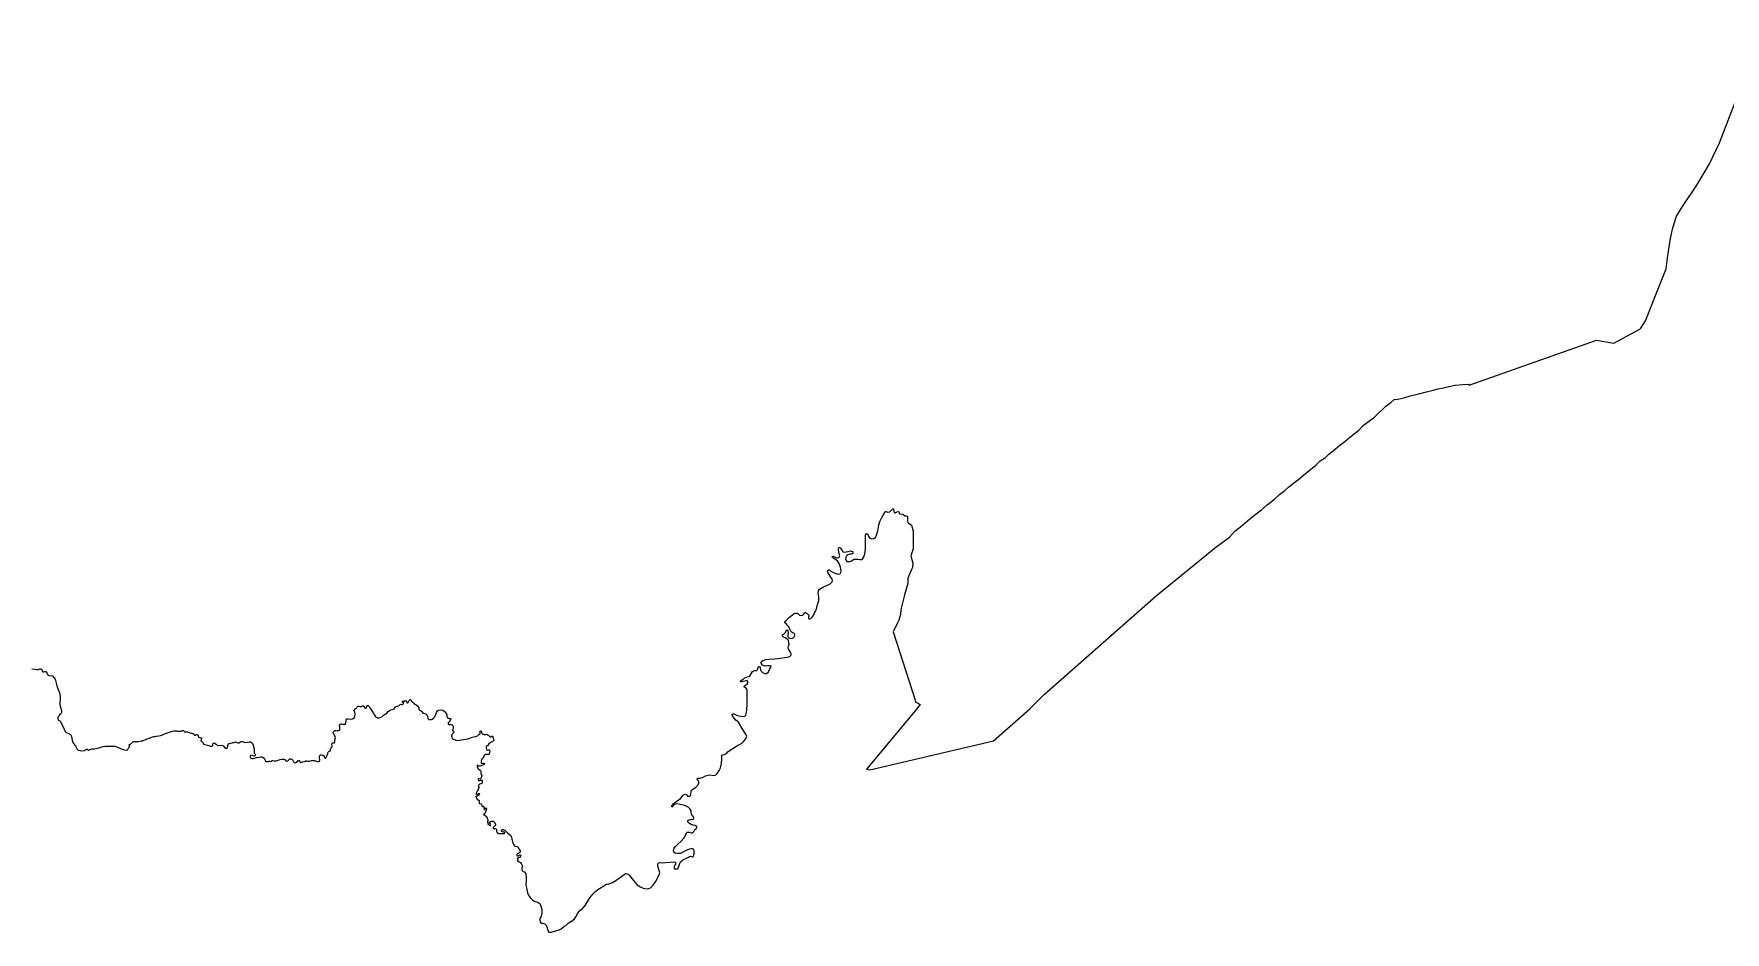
# Model space of a CAD drawing. Extents: x 896 to 2274771, y 652 to 548028.
# Drawn here: x 2216809 to 2236130, y 490457 to 500717 of the extents above; entities that cross this region are included whole.
import ezdxf

# ---------------------------------------------------------------- set-up
doc = ezdxf.new("R2010")
doc.units = 0
doc.header["$MEASUREMENT"] = 0
doc.layers.add('MUNICIPAL', color=14, linetype='CONTINUOUS')

msp = doc.modelspace()

# ---------------------------------------------------------------- linework, layer by layer
at = {"layer": 'MUNICIPAL', "linetype": 'Continuous'}
msp.add_lwpolyline([(2216784.81, 493465.37), (2216825.13, 493462.28), (2216848.79, 493457.44), (2216863.79, 493458.12), (2216878.29, 493463.7), (2216890.84, 493464.67), (2216899.75, 493456.43), (2216902.62, 493441.7), (2216912.88, 493432.36), (2216923.52, 493431.71), (2216934.73, 493435.97), (2216946.14, 493432.87), (2216957.2, 493419.98), (2216962.51, 493404.14), (2216986.36, 493388.96), (2217021.74, 493383.74), (2217053, 493345.36), (2217069.08, 493287.83), (2217079.95, 493247.79), (2217094.02, 493210.08), (2217105.19, 493178.96), (2217110.3, 493141.9), (2217110.04, 493113.06), (2217108.14, 493084.24), (2217106.76, 493052.13), (2217113.06, 493025.4), (2217119.94, 493002.48), (2217124.15, 492985.58), (2217125.06, 492965.96), (2217117.27, 492949.71), (2217101.35, 492937.88), (2217093.6, 492924.34), (2217085.31, 492911.89), (2217085.14, 492893.4), (2217091, 492879.18), (2217101.32, 492874.2), (2217113.75, 492863.2), (2217127.63, 492829.32), (2217142.65, 492801.97), (2217157.14, 492776.8), (2217168.35, 492749.48), (2217180.23, 492737.94), (2217202.52, 492731.2), (2217226.38, 492716.84), (2217240.87, 492692.21), (2217246.49, 492649.69), (2217259.8, 492614.21), (2217286.27, 492586.74), (2217302.55, 492548.08), (2217315.27, 492537.62), (2217338.11, 492530.89), (2217354.98, 492527.19), (2217392.71, 492532.43), (2217401.22, 492539.34), (2217411.71, 492546.25), (2217420.35, 492546.18), (2217428.72, 492537.13), (2217433.91, 492535.1), (2217462.98, 492547.05), (2217477.33, 492551.47), (2217497.78, 492551.28), (2217520.17, 492555.98), (2217539.01, 492559.35), (2217586.65, 492573.03), (2217603, 492577.06), (2217623.95, 492580.6), (2217648.34, 492580.94), (2217681.13, 492581.85), (2217711.75, 492581.62), (2217735.34, 492580.01), (2217750.66, 492579.31), (2217783.53, 492563.86), (2217807.48, 492550.46), (2217830.69, 492542.37), (2217843.77, 492538.07), (2217865.2, 492534.56), (2217878.11, 492538.27), (2217887.11, 492554.45), (2217896.89, 492568.03), (2217900.66, 492585.47), (2217898.35, 492597.54), (2217901.61, 492602.33), (2217912.09, 492604.24), (2217924.69, 492617.8), (2217937.25, 492628.53), (2217951.81, 492635.63), (2217961.47, 492635.14), (2217969.88, 492631.85), (2217981.96, 492632.55), (2217988.84, 492636.91), (2218001.71, 492636.79), (2218019.43, 492638.65), (2218035.16, 492642.92), (2218050.06, 492643.2), (2218058.95, 492647.94), (2218076.17, 492653.6), (2218087.78, 492658.67), (2218098.79, 492664.31), (2218116.27, 492670.15), (2218130.85, 492674.43), (2218145.75, 492681.77), (2218164.78, 492688.53), (2218178.67, 492692.05), (2218193.81, 492693.76), (2218206.14, 492694.73), (2218237.74, 492700.41), (2218257.6, 492705.17), (2218279.2, 492710.54), (2218293.09, 492718.33), (2218314.62, 492726.36), (2218336.21, 492732.33), (2218346.68, 492736.19), (2218360.61, 492742.51), (2218381.87, 492751.18), (2218394.44, 492753.93), (2218408.99, 492757.56), (2218420.75, 492757.93), (2218431.92, 492758.27), (2218439.64, 492756.16), (2218446.08, 492751.91), (2218456.17, 492753.46), (2218465.97, 492750.11), (2218475.25, 492751.38), (2218485.08, 492754.29), (2218492.74, 492753.85), (2218497.36, 492755.01), (2218505.3, 492758.74), (2218513.08, 492760.21), (2218518.98, 492759.8), (2218525.14, 492752.58), (2218531.63, 492747.07), (2218541.18, 492746.72), (2218558.07, 492746.03), (2218567.33, 492744.59), (2218573.74, 492740.31), (2218581.98, 492737.38), (2218592.19, 492733.83), (2218605.84, 492730.14), (2218615.72, 492730.02), (2218625.93, 492726.58), (2218635.13, 492720.48), (2218641.09, 492712.05), (2218646.43, 492707.49), (2218654.61, 492707.42), (2218660.26, 492714.24), (2218672.11, 492714.79), (2218680.68, 492709.34), (2218687.07, 492701.54), (2218688.7, 492690.13), (2218693.58, 492683), (2218703.89, 492680.11), (2218712.04, 492676.61), (2218719.57, 492676.12), (2218724.09, 492675.21), (2218725.56, 492670.9), (2218719.83, 492654.83), (2218717.77, 492641.73), (2218725.26, 492635), (2218735.56, 492631.9), (2218741.53, 492625.2), (2218743.35, 492611.42), (2218746.75, 492606.01), (2218754.25, 492602.93), (2218764.37, 492601.34), (2218792.71, 492592.93), (2218810.12, 492588.27), (2218824.08, 492583.42), (2218836.32, 492580.08), (2218843.45, 492582.61), (2218848.64, 492586.64), (2218853.86, 492592.19), (2218854.15, 492601.21), (2218853.58, 492609.39), (2218856.43, 492614.74), (2218860.97, 492617.71), (2218871.12, 492620.21), (2218877.55, 492617.35), (2218890.57, 492604.34), (2218902.53, 492591.99), (2218910.45, 492588.47), (2218927.7, 492590.47), (2218954.2, 492592.18), (2218966.24, 492590.31), (2218973.74, 492586.59), (2218994.61, 492558.46), (2219007.92, 492554.26), (2219016.58, 492558.92), (2219028.56, 492600.52), (2219034.68, 492611.22), (2219042.67, 492613.08), (2219059.91, 492615.51), (2219073.09, 492620.99), (2219083.44, 492622.19), (2219093.13, 492623.18), (2219101.15, 492629.35), (2219111.73, 492632.06), (2219124.61, 492627.86), (2219138.54, 492619.36), (2219150.18, 492620.76), (2219168.57, 492632), (2219180.21, 492636.49), (2219190.43, 492636.8), (2219222.57, 492624.77), (2219247.33, 492626.49), (2219270.4, 492630.5), (2219285.41, 492631.82), (2219302.86, 492618.17), (2219315.54, 492594.43), (2219325.08, 492552.2), (2219327.74, 492503.39), (2219337.04, 492489.22), (2219338.91, 492481.89), (2219336.06, 492475.91), (2219333.22, 492471.2), (2219326.25, 492469.3), (2219296.85, 492473.66), (2219285.02, 492474.19), (2219279.78, 492466.7), (2219279.7, 492457.03), (2219286.09, 492448.38), (2219300.67, 492440.94), (2219315.74, 492440.81), (2219351.78, 492451.26), (2219384.12, 492455.07), (2219400.54, 492461.54), (2219412.59, 492460.57), (2219426.1, 492454.66), (2219439.38, 492446.38), (2219448.74, 492431.04), (2219453.33, 492414.65), (2219459.5, 492406.65), (2219473.72, 492407.18), (2219489.88, 492407.04), (2219499.16, 492409.11), (2219506.7, 492410.55), (2219517.43, 492406.38), (2219524.13, 492409.33), (2219528.04, 492413.38), (2219532.8, 492416.78), (2219538.85, 492418.23), (2219555.82, 492414), (2219576.51, 492415.12), (2219594.62, 492418.62), (2219610.62, 492426.02), (2219621.85, 492429.37), (2219646.43, 492433.45), (2219664.72, 492432.66), (2219676.31, 492427.61), (2219682.69, 492417.66), (2219691.25, 492411.58), (2219700.64, 492411.08), (2219709.57, 492413.9), (2219722.82, 492427.55), (2219733.87, 492436.05), (2219745.29, 492436.39), (2219758.6, 492430.91), (2219769.7, 492420.06), (2219780.93, 492397.61), (2219788.62, 492391.1), (2219800.93, 492395.72), (2219821.41, 492407.59), (2219829.1, 492416.33), (2219834.28, 492417.8), (2219839.22, 492416.25), (2219846.06, 492410.82), (2219851.8, 492400.46), (2219853.68, 492393.99), (2219858.4, 492392.23), (2219864.26, 492397.77), (2219869.88, 492400.09), (2219879.82, 492403.87), (2219900.07, 492405), (2219914.78, 492413.47), (2219922.76, 492414.48), (2219935.21, 492410.93), (2219954.6, 492410.77), (2219981.77, 492416.78), (2219999.67, 492419.86), (2220014.51, 492416.73), (2220048.13, 492407.47), (2220060.29, 492406.57), (2220071.31, 492410.77), (2220074.82, 492419.34), (2220072.56, 492459.14), (2220075.28, 492474.39), (2220082.89, 492484.63), (2220092.58, 492484.33), (2220107.4, 492479.49), (2220117.7, 492474.03), (2220126.23, 492465.57), (2220127.83, 492448.79), (2220135.96, 492443.78), (2220145.15, 492446.28), (2220157.25, 492466.27), (2220166.33, 492497.16), (2220170.98, 492511.95), (2220179, 492520.06), (2220192.87, 492529.83), (2220199.25, 492538.52), (2220203, 492557.05), (2220206.09, 492566.92), (2220215.64, 492575.44), (2220218.11, 492587.02), (2220214.56, 492600.59), (2220213.3, 492609.37), (2220215.33, 492615.86), (2220221.49, 492619.85), (2220235.38, 492618.92), (2220244.44, 492620.78), (2220246.65, 492627.21), (2220245.83, 492633.88), (2220246.35, 492643.33), (2220249.02, 492655.34), (2220255.22, 492675.07), (2220252.74, 492687.34), (2220247.67, 492698.57), (2220233.47, 492727.7), (2220229.45, 492735.47), (2220230.16, 492743.2), (2220240.58, 492754.09), (2220247.95, 492759.62), (2220260.23, 492759.95), (2220272.94, 492758.54), (2220281.98, 492759.97), (2220291.02, 492760.98), (2220299.46, 492765.42), (2220304.05, 492774.41), (2220306.53, 492786.86), (2220303.87, 492804.72), (2220302.74, 492823.86), (2220304.95, 492831.16), (2220314.23, 492833.87), (2220322.2, 492835.1), (2220340.02, 492834.2), (2220355.33, 492831.17), (2220363.73, 492830.89), (2220368.5, 492835.79), (2220370.49, 492840.07), (2220373.15, 492851.23), (2220378.44, 492865.59), (2220377.65, 492875.05), (2220378.6, 492884.5), (2220379.72, 492890.09), (2220383.4, 492893.07), (2220392.46, 492895.14), (2220400.41, 492893.57), (2220441.73, 492891.3), (2220458.15, 492896.16), (2220469.19, 492904.72), (2220476.83, 492918.2), (2220480.31, 492947.83), (2220477.03, 492968.49), (2220472.4, 492980.99), (2220464.91, 492986.87), (2220463.66, 492991.61), (2220467.58, 492998.02), (2220478.86, 493007.17), (2220494.98, 493017.36), (2220503.37, 493030.29), (2220511.18, 493036.89), (2220520.66, 493037.24), (2220535.06, 493034.77), (2220550.99, 493035.07), (2220557.46, 493036.73), (2220563.52, 493040.76), (2220571.27, 493040.91), (2220576.42, 493038.08), (2220587.92, 493023.58), (2220593.47, 493017.51), (2220601, 493015.53), (2220606.4, 493017.41), (2220608.59, 493022.34), (2220611.49, 493035.86), (2220614.78, 493043.35), (2220621.16, 493047.77), (2220628.38, 493047.55), (2220640.99, 493035.19), (2220648.62, 493020.83), (2220658.18, 493004.74), (2220684.12, 492964.12), (2220698.96, 492936.37), (2220710.87, 492918.44), (2220725.87, 492909.3), (2220740.47, 492904.88), (2220755.35, 492906.69), (2220766.15, 492909.29), (2220783.02, 492915.69), (2220792.31, 492924.34), (2220804.44, 492935.2), (2220824.45, 492948.93), (2220841.03, 492959.47), (2220856.43, 492975.81), (2220872.11, 492987.89), (2220886.21, 492996), (2220901.48, 492999.4), (2220915.18, 493004.25), (2220925.38, 493009), (2220934.64, 493020.74), (2220941.42, 493030.08), (2220949.53, 493035.91), (2220962.17, 493040.41), (2220976.47, 493044.17), (2220983.33, 493047.86), (2220988.41, 493053.98), (2220995.77, 493058.65), (2221004.97, 493059.8), (2221013.83, 493056.36), (2221021.82, 493056.87), (2221027.48, 493061.16), (2221029.79, 493064.8), (2221031.39, 493067.59), (2221032.53, 493070.54), (2221032.55, 493074.31), (2221031.05, 493077.38), (2221028.42, 493079.53), (2221025.78, 493080.73), (2221022.11, 493081.88), (2221018.97, 493084.65), (2221019.41, 493088.62), (2221020.78, 493093.7), (2221023.56, 493096.63), (2221027.53, 493096.5), (2221035.97, 493093.78), (2221039.24, 493093.15), (2221043.23, 493095.05), (2221044.27, 493097.58), (2221045.39, 493100.19), (2221054.62, 493101.47), (2221060.89, 493099.65), (2221065.52, 493086.59), (2221068.5, 493079.07), (2221073.81, 493075.86), (2221078.71, 493075.79), (2221082.22, 493077.15), (2221084.64, 493081.98), (2221088.98, 493088.88), (2221092.89, 493093.93), (2221095.4, 493101.45), (2221099.33, 493107.12), (2221103.03, 493111.98), (2221109.78, 493113.55), (2221115.87, 493109.58), (2221120.08, 493100.59), (2221128.58, 493092.18), (2221138.11, 493084.56), (2221149.85, 493073.26), (2221159.35, 493061.17), (2221177.23, 493054.1), (2221192.25, 493044.21), (2221204.41, 493032.1), (2221207, 493026.77), (2221207.58, 493021.68), (2221206.79, 492999.49), (2221213.67, 492992.51), (2221225.47, 492989.36), (2221238.69, 492982.73), (2221251, 492965.73), (2221259.5, 492958.23), (2221270.71, 492955.9), (2221287.6, 492950.27), (2221299.77, 492941.12), (2221306.75, 492920.68), (2221311.46, 492898.04), (2221320.96, 492887.78), (2221338.49, 492884.58), (2221350.74, 492886.62), (2221359.75, 492890.64), (2221374.54, 492903.14), (2221384.41, 492913.65), (2221395.14, 492927.82), (2221402.61, 492944.77), (2221410.94, 492965.48), (2221421.29, 492984.55), (2221431.56, 492991.8), (2221451.18, 492996.94), (2221481, 492992.77), (2221502.03, 492977.79), (2221522.21, 492950.35), (2221525.39, 492938.92), (2221525.67, 492923.84), (2221529.25, 492912.81), (2221539.78, 492901.73), (2221554.84, 492895.91), (2221566.67, 492897.14), (2221572.17, 492895.26), (2221573.15, 492890.37), (2221564.04, 492873.33), (2221550.65, 492856.33), (2221543.64, 492847.83), (2221540.53, 492840.92), (2221542.7, 492832.55), (2221550.03, 492829.44), (2221564.73, 492830.96), (2221570.6, 492830.65), (2221576.84, 492829.38), (2221586.27, 492825.95), (2221594.22, 492819.52), (2221599.4, 492802.58), (2221599.46, 492786.89), (2221597.32, 492772.65), (2221591.93, 492762.31), (2221591.27, 492755.18), (2221601.36, 492751.27), (2221606.53, 492746.94), (2221607.07, 492739.32), (2221602.75, 492732.65), (2221596.35, 492726.83), (2221584.28, 492713.89), (2221580.18, 492697.45), (2221582.81, 492683.1), (2221589.74, 492670.24), (2221602.19, 492661.3), (2221628.24, 492650.7), (2221642.47, 492647.6), (2221675.35, 492649.82), (2221692.29, 492653.87), (2221717.48, 492657.6), (2221743.81, 492662.54), (2221766.64, 492666.78), (2221787.98, 492673.87), (2221816.77, 492683.4), (2221836.05, 492688.59), (2221860.22, 492693.58), (2221875.85, 492700.77), (2221893.82, 492714.13), (2221907.66, 492726.52), (2221909.25, 492734.59), (2221907.61, 492739.48), (2221905.96, 492743.61), (2221906.16, 492750.02), (2221909.69, 492753.35), (2221915.97, 492755.13), (2221921, 492753.57), (2221923.71, 492747.9), (2221924.7, 492738.28), (2221926.94, 492731.86), (2221930.72, 492726.5), (2221943.48, 492718.78), (2221952.97, 492715.59), (2221965.3, 492713.78), (2221972.13, 492714.47), (2221977.7, 492715.55), (2221982.6, 492717.11), (2221986.5, 492716.74), (2221989.37, 492712.46), (2221992.13, 492709.4), (2221998.8, 492706.64), (2222005.68, 492704.58), (2222011, 492700.86), (2222016.22, 492693.84), (2222020.99, 492689.21), (2222025.87, 492688.86), (2222029.85, 492689.26), (2222033.52, 492690.33), (2222035.83, 492693.82), (2222038.45, 492695.78), (2222041.21, 492696.74), (2222046.09, 492696.67), (2222050.61, 492694.65), (2222052.51, 492691.05), (2222053.75, 492686.47), (2222053.69, 492682.89), (2222061.09, 492661.73), (2222062.25, 492654.09), (2222060.34, 492643.74), (2222056.02, 492637.14), (2222048.65, 492632.17), (2222034.85, 492626.63), (2222023.03, 492618.34), (2222007.82, 492606.56), (2221996.86, 492591.09), (2221981.52, 492582.37), (2221975.94, 492572.05), (2221974.91, 492555.89), (2221982.11, 492539.37), (2221992.8, 492540.2), (2222009.91, 492540.68), (2222015.67, 492535.45), (2222016.81, 492524.47), (2222015.47, 492508.31), (2222011.06, 492492.19), (2222004.91, 492487.35), (2221989.34, 492487.48), (2221975.89, 492486.66), (2221963.56, 492486.35), (2221951.67, 492474.2), (2221945.07, 492456.35), (2221937.25, 492443.16), (2221922.6, 492427.77), (2221917.92, 492415.61), (2221922.14, 492408.18), (2221921.17, 492400.94), (2221917.75, 492394.19), (2221917.76, 492388.41), (2221924.4, 492384.46), (2221939.09, 492388.3), (2221948.86, 492388.53), (2221954.04, 492386.36), (2221954.89, 492379.04), (2221953.33, 492373.55), (2221948.4, 492369.32), (2221932.78, 492363.96), (2221907.74, 492354.56), (2221894.24, 492355.07), (2221885.66, 492358.78), (2221880.86, 492363.06), (2221875.67, 492363.41), (2221872.28, 492360.99), (2221872.8, 492348.18), (2221877.59, 492336.26), (2221883.11, 492327.58), (2221891.45, 492319.49), (2221907.71, 492307.71), (2221912.67, 492302.42), (2221913.75, 492297.86), (2221914.29, 492290.36), (2221914.05, 492285), (2221913.76, 492276.05), (2221913.87, 492272.47), (2221914.46, 492268.39), (2221915.54, 492264.15), (2221917.47, 492262.17), (2221921.16, 492259.19), (2221924.54, 492256.05), (2221925.96, 492253.91), (2221927.24, 492248.23), (2221927.55, 492240.04), (2221922.58, 492229.78), (2221916.06, 492217.02), (2221911.12, 492210.05), (2221904.38, 492206.74), (2221891.57, 492209.59), (2221886.06, 492207.5), (2221884.49, 492201.41), (2221888.1, 492193.76), (2221890.51, 492191.25), (2221893.64, 492189.47), (2221900.06, 492188.94), (2221904.53, 492188.98), (2221909.1, 492189.9), (2221913.21, 492192.28), (2221916.63, 492193.36), (2221922.51, 492194.25), (2221925.43, 492193.72), (2221927.68, 492191.58), (2221929.1, 492188.96), (2221929.67, 492183.89), (2221930.93, 492173.32), (2221930.9, 492168.1), (2221928.85, 492159.95), (2221921.77, 492154.4), (2221914.26, 492152.8), (2221905.54, 492148.11), (2221892.87, 492141.88), (2221889.76, 492133.35), (2221890.3, 492123.91), (2221891.14, 492115.06), (2221891.38, 492106.82), (2221890.42, 492099.51), (2221887.92, 492092.81), (2221875.88, 492077.35), (2221864.4, 492054.27), (2221860.97, 492044.84), (2221862.43, 492038.19), (2221867, 492034.95), (2221870.71, 492032.79), (2221874.13, 492032.74), (2221878.37, 492033.65), (2221881.83, 492036.04), (2221885.45, 492039.09), (2221888.57, 492040.99), (2221891.67, 492041.6), (2221894.92, 492041.71), (2221898.17, 492041.01), (2221900.47, 492037.29), (2221899.66, 492031.95), (2221897.94, 492026.94), (2221893.01, 492020.73), (2221888.25, 492017.11), (2221883.63, 492013.93), (2221877.82, 492012.77), (2221872.62, 492012.19), (2221867.11, 492011.26), (2221862.74, 492009.64), (2221859.61, 492007.26), (2221859.71, 492001.62), (2221862.1, 491994.89), (2221865.25, 491987.69), (2221868.65, 491980.42), (2221877.13, 491969.3), (2221886.01, 491967.77), (2221892.27, 491965.59), (2221894.66, 491961.71), (2221897.63, 491949.43), (2221896.37, 491935.13), (2221896.3, 491929.54), (2221899.39, 491926.7), (2221904.97, 491925.57), (2221918.2, 491922.24), (2221922.34, 491918.68), (2221923.66, 491913.07), (2221927.65, 491899.38), (2221933.85, 491892.65), (2221939.43, 491892.22), (2221942.6, 491893.58), (2221947.16, 491895.25), (2221951.34, 491894.15), (2221954.66, 491881.87), (2221952.75, 491870.37), (2221951.26, 491864.45), (2221953.98, 491858.47), (2221956.42, 491858.43), (2221958.89, 491859.79), (2221960.76, 491862.57), (2221962.11, 491865.69), (2221965.68, 491870.54), (2221969.57, 491873.62), (2221972.46, 491874.72), (2221975.61, 491874.32), (2221980.46, 491871.28), (2221981.33, 491865.33), (2221978.74, 491861.7), (2221976.32, 491857.09), (2221974.5, 491852.23), (2221973.38, 491847.35), (2221973.49, 491843.25), (2221970.04, 491829.9), (2221965.77, 491820.53), (2221961.5, 491813.1), (2221959.03, 491810.53), (2221953.97, 491807.52), (2221950.89, 491804.04), (2221949.49, 491801.15), (2221951.26, 491796.36), (2221953.52, 491794.54), (2221956.6, 491794.01), (2221961.45, 491791.99), (2221964.98, 491788.69), (2221973.49, 491781.07), (2221982.43, 491773), (2221986.94, 491764.1), (2221989, 491754.02), (2221991.55, 491749.36), (2221993.94, 491743.24), (2221995.59, 491736.28), (2221996, 491730.72), (2221994.89, 491726.31), (2221993.32, 491721.29), (2221993.28, 491714.58), (2221994.18, 491705.53), (2221997.07, 491691.97), (2222001.6, 491685.69), (2222008.91, 491682.28), (2222014.69, 491680.4), (2222020.32, 491676.55), (2222025.82, 491677.42), (2222028.77, 491683.2), (2222027.46, 491691.89), (2222023.39, 491696.95), (2222018.51, 491699.74), (2222016.09, 491703.27), (2222013.83, 491707.4), (2222013.72, 491711.21), (2222015.58, 491714.7), (2222026.15, 491719.65), (2222034.28, 491722.65), (2222042.85, 491725.33), (2222055.52, 491724.47), (2222060.7, 491723.36), (2222064.05, 491720.89), (2222065.48, 491718.08), (2222070.26, 491710.86), (2222073.28, 491706.09), (2222077.94, 491701.64), (2222080.83, 491698.99), (2222081.74, 491695.07), (2222082.15, 491689.7), (2222082.08, 491684.34), (2222081.5, 491678.16), (2222077.7, 491674.31), (2222072.11, 491669.99), (2222062.55, 491661.18), (2222059.4, 491657.98), (2222057.21, 491652.15), (2222057.46, 491647.11), (2222060.98, 491642.99), (2222064.38, 491641.64), (2222074.29, 491641), (2222079.99, 491640.76), (2222085.5, 491638.89), (2222090.98, 491635.72), (2222093.38, 491633.25), (2222095.77, 491629.15), (2222096.21, 491626.04), (2222094.86, 491611.58), (2222096.71, 491604.4), (2222103.45, 491593.72), (2222107.9, 491590.41), (2222112.58, 491587.58), (2222117.1, 491585.72), (2222147.81, 491582.68), (2222158.81, 491582.65), (2222172.06, 491582.65), (2222181.34, 491583.66), (2222188.57, 491588.59), (2222189.91, 491591.18), (2222189.83, 491596.87), (2222185.16, 491600.68), (2222177.37, 491601.61), (2222174.43, 491601.48), (2222167.77, 491601.75), (2222161.93, 491603.13), (2222155.43, 491607.18), (2222152.72, 491611.62), (2222151.23, 491617.58), (2222150.5, 491621.7), (2222151.75, 491625.2), (2222155.6, 491628.07), (2222162.02, 491629.7), (2222171.65, 491630.24), (2222179.88, 491627.12), (2222188.39, 491621.71), (2222195.99, 491616.93), (2222201.74, 491611.09), (2222208.41, 491603.79), (2222222.66, 491589.96), (2222238.19, 491577.14), (2222256.5, 491561.58), (2222263.83, 491549.92), (2222267.46, 491541.9), (2222271.3, 491519.02), (2222272.74, 491506.65), (2222277.48, 491486.64), (2222279.87, 491480.82), (2222290.81, 491453.59), (2222298.36, 491441.79), (2222305.67, 491437.92), (2222324.89, 491435.1), (2222333.44, 491433.82), (2222338.61, 491430.73), (2222341.32, 491427.05), (2222344.94, 491420.01), (2222348.09, 491410.98), (2222355.45, 491396.14), (2222363.98, 491387.66), (2222365.99, 491375.85), (2222359.5, 491367.35), (2222347.25, 491361.04), (2222330.99, 491352.01), (2222326.94, 491342.89), (2222328.4, 491334.95), (2222337.85, 491330.91), (2222351.65, 491337.82), (2222362.67, 491340.48), (2222369.23, 491338.83), (2222371.77, 491332.18), (2222370.44, 491318.16), (2222365.34, 491310.49), (2222356.93, 491309.41), (2222351.12, 491309.62), (2222343.18, 491309.06), (2222336.08, 491299.52), (2222332.64, 491290.38), (2222333.14, 491275.43), (2222343.15, 491265.29), (2222357.47, 491260), (2222367.19, 491254.13), (2222375.36, 491242.32), (2222387.11, 491220.12), (2222389.76, 491207.28), (2222385.35, 491189.62), (2222382.17, 491174.39), (2222386.04, 491160.95), (2222399.7, 491148.93), (2222414.34, 491145.16), (2222428.07, 491125.41), (2222430.19, 491114.9), (2222433.99, 491087.34), (2222432.67, 491035.51), (2222431.31, 491003.68), (2222433.81, 490980.22), (2222440.64, 490949.83), (2222446.25, 490921.17), (2222453.55, 490894.92), (2222464.27, 490871.7), (2222477.77, 490854.47), (2222489.3, 490843.07), (2222505.71, 490826.5), (2222526.82, 490810.09), (2222538.03, 490809.26), (2222554.68, 490803.9), (2222570.79, 490796.76), (2222588.27, 490783.16), (2222602.07, 490755.94), (2222612.08, 490718.58), (2222612.87, 490693.3), (2222612.9, 490673.88), (2222609.36, 490654.94), (2222606.31, 490639.54), (2222592.74, 490621.46), (2222588.89, 490613.1), (2222589.33, 490599), (2222592.25, 490580.84), (2222596.81, 490566.86), (2222607.03, 490560.11), (2222624.7, 490559.48), (2222650.92, 490549.12), (2222661.89, 490537.1), (2222674.02, 490506.88), (2222682.12, 490474.56), (2222693.88, 490457.49), (2222717.43, 490458.02), (2222810.85, 490483.27), (2222834.24, 490494.6), (2222861.37, 490516.74), (2222888.17, 490534.3), (2222912.19, 490558.88), (2222951.06, 490582.35), (2222984.76, 490608.29), (2223001.59, 490631.7), (2223024.37, 490674.8), (2223045.7, 490706.68), (2223071.8, 490723.26), (2223084.71, 490733.83), (2223106.89, 490761.58), (2223160.26, 490850.54), (2223199.9, 490896.5), (2223225.42, 490920.91), (2223252.2, 490944.32), (2223338.46, 490999.27), (2223353.81, 491009.93), (2223370.28, 491007.19), (2223402.15, 491015.73), (2223420.25, 491025.07), (2223456.45, 491046.15), (2223553, 491114.63), (2223563.66, 491123.46), (2223573.15, 491127.67), (2223586.58, 491125.43), (2223597.85, 491120.16), (2223610.91, 491108.77), (2223626.96, 491090.35), (2223658.44, 491048.02), (2223696.92, 491003.51), (2223736.73, 490974.25), (2223770.85, 490958.43), (2223807.79, 490953.9), (2223833.17, 490956.76), (2223851.86, 490965.16), (2223885.08, 490994.52), (2223910.71, 491031.56), (2223950.33, 491102.95), (2223959.73, 491134.61), (2223953.81, 491160.28), (2223938.74, 491211.7), (2223936.59, 491230.56), (2223941.01, 491243.9), (2223956.32, 491253.61), (2223989.9, 491250.31), (2224025.36, 491253.11), (2224072.75, 491257.81), (2224115.54, 491259.63), (2224133.54, 491256.76), (2224141.43, 491249.38), (2224140.1, 491234.14), (2224132.08, 491221.99), (2224123.71, 491206.5), (2224123.59, 491188.8), (2224140.31, 491177.7), (2224153.79, 491181.79), (2224164.45, 491181.56), (2224197.49, 491260.08), (2224223.73, 491281.97), (2224271.68, 491304.58), (2224287.61, 491315.39), (2224305.91, 491323.59), (2224319.25, 491322.27), (2224328.11, 491316.55), (2224344.61, 491321.09), (2224348.49, 491336.9), (2224352.09, 491355.25), (2224353.51, 491383.9), (2224349.38, 491403.46), (2224325, 491411.56), (2224277.26, 491399.71), (2224231.84, 491373.18), (2224198.11, 491355.74), (2224160.83, 491355.4), (2224135.13, 491360.39), (2224120.65, 491369.82), (2224115.31, 491390.61), (2224123.39, 491417.89), (2224137.32, 491434.09), (2224167.11, 491463.93), (2224199.79, 491494.55), (2224235.63, 491529.49), (2224247.2, 491546.13), (2224259.69, 491581.24), (2224266.66, 491592.41), (2224273.38, 491597.7), (2224280.51, 491600.53), (2224287.86, 491601.37), (2224299.2, 491599.51), (2224320.04, 491590.92), (2224328.29, 491591.75), (2224339.91, 491599.45), (2224349.09, 491608.26), (2224355.42, 491621.76), (2224361.47, 491628.39), (2224375.39, 491639.69), (2224381.64, 491648.23), (2224382.82, 491658.88), (2224376.45, 491670.25), (2224362.26, 491676.14), (2224342.91, 491677.83), (2224319.39, 491686.66), (2224297.9, 491699.25), (2224283.09, 491711.78), (2224278.27, 491722.27), (2224280.13, 491733.13), (2224285.93, 491737.54), (2224294.87, 491741.91), (2224308.92, 491745.37), (2224320.93, 491746.39), (2224333.61, 491746.08), (2224344.76, 491749.55), (2224349.06, 491759.3), (2224345.59, 491769.68), (2224341.85, 491778.23), (2224331.23, 491787.19), (2224326.18, 491796.77), (2224321.39, 491810.79), (2224319.48, 491823.26), (2224318.29, 491843.47), (2224307.74, 491862.2), (2224284.77, 491886.35), (2224247.52, 491902.61), (2224212.44, 491913.08), (2224174.67, 491918.89), (2224145.76, 491921.32), (2224121.22, 491910.85), (2224111.77, 491896.69), (2224107.28, 491890.84), (2224104.6, 491888.42), (2224101.25, 491887.55), (2224097.27, 491890.46), (2224096.64, 491894.69), (2224100.05, 491907.33), (2224112.39, 491921.67), (2224128.74, 491935.76), (2224157.59, 491957.34), (2224195.15, 491983.71), (2224217.37, 492010.43), (2224230.29, 492025.2), (2224241.31, 492030.91), (2224251.12, 492033.28), (2224258.88, 492031.12), (2224268.4, 492024.38), (2224272.79, 492016.14), (2224277, 492012.11), (2224291.21, 492009.56), (2224303.91, 492012.14), (2224310.85, 492018.53), (2224312.8, 492024.75), (2224314.54, 492037.15), (2224319.44, 492068.88), (2224323.75, 492080.62), (2224334.71, 492088.21), (2224369.81, 492113.61), (2224393.11, 492137.09), (2224399.62, 492144.6), (2224404.43, 492153.96), (2224405.99, 492171.2), (2224399.19, 492190.95), (2224389.54, 492198.3), (2224386.45, 492202.44), (2224386.5, 492209.43), (2224391.87, 492213.5), (2224399.89, 492214.66), (2224422.59, 492215.84), (2224455.15, 492228.03), (2224481.5, 492241.62), (2224512.26, 492252.07), (2224530.06, 492253.71), (2224571.85, 492247.54), (2224591.87, 492248.73), (2224609.29, 492257.49), (2224622.8, 492280.93), (2224636.31, 492305.59), (2224652.96, 492333.02), (2224660.5, 492366.23), (2224668.4, 492423.73), (2224668.72, 492461.42), (2224666.73, 492477.55), (2224675.83, 492484.3), (2224698.53, 492487.26), (2224723.53, 492499.51), (2224737.34, 492516.24), (2224763.39, 492537.42), (2224813.87, 492568.16), (2224841.13, 492586.63), (2224869.27, 492602.41), (2224895.61, 492617.78), (2224916.19, 492633.18), (2224941.78, 492665.87), (2224952.2, 492694.21), (2224947.94, 492710.83), (2224899.88, 492782.95), (2224859.04, 492857.4), (2224827.15, 492878.93), (2224812.16, 492895.91), (2224793.19, 492919.13), (2224787.56, 492940.94), (2224795.19, 492950.65), (2224805.42, 492950.58), (2224820.93, 492942.48), (2224849.33, 492933.39), (2224880.84, 492922.52), (2224904.85, 492921.02), (2224932.44, 492922.6), (2224944.53, 492935.4), (2224946.05, 492951.79), (2224952.49, 492992.19), (2224957.39, 493058.31), (2224959.51, 493107.58), (2224957.68, 493172.65), (2224958.28, 493206.09), (2224956.76, 493223.5), (2224944.24, 493246.12), (2224927.4, 493254.01), (2224923.19, 493257.36), (2224922.56, 493262.25), (2224927.27, 493269.44), (2224956.52, 493295.38), (2224964.29, 493306.71), (2224963.96, 493319.41), (2224957.25, 493326.62), (2224946.82, 493328.69), (2224908.05, 493318.53), (2224895.79, 493315.51), (2224888.02, 493314.89), (2224883.15, 493318.26), (2224881.62, 493323.82), (2224883.56, 493329.51), (2224903.57, 493344.75), (2224915.4, 493352.66), (2224925.01, 493357.25), (2224951.32, 493368.84), (2224975.38, 493376.44), (2224993.94, 493390.53), (2225018.94, 493436.08), (2225031.89, 493443.76), (2225044.58, 493445.67), (2225056.58, 493445.82), (2225067.94, 493447.51), (2225073.34, 493455.47), (2225078.55, 493470.31), (2225081.96, 493481.38), (2225090.47, 493490.2), (2225101.58, 493488.79), (2225106.83, 493476.33), (2225110.69, 493454.54), (2225115.89, 493437.19), (2225134.92, 493421.97), (2225159.76, 493412.03), (2225179.77, 493411.89), (2225200.35, 493430.83), (2225218.37, 493463.57), (2225228.73, 493483.03), (2225231.03, 493493.67), (2225220.85, 493500.41), (2225189.26, 493498.85), (2225162.56, 493496.8), (2225131.06, 493508.57), (2225124.45, 493516.61), (2225119.2, 493529.96), (2225119.28, 493542.42), (2225122.3, 493547.8), (2225136.08, 493561.92), (2225169.23, 493571.03), (2225203.58, 493575.11), (2225272.09, 493580.19), (2225311.24, 493581.26), (2225416.32, 493600.08), (2225444.55, 493605.94), (2225457.33, 493617.51), (2225460.55, 493627.18), (2225455.77, 493649.31), (2225438.76, 493676.66), (2225428.64, 493691.01), (2225427.63, 493708.13), (2225431.2, 493723.48), (2225436.09, 493746.38), (2225430.93, 493788.44), (2225416.3, 493803.65), (2225391.13, 493819.79), (2225373.4, 493827.01), (2225362.34, 493837.3), (2225359.74, 493847.97), (2225365.15, 493856.81), (2225381.65, 493865.13), (2225390.62, 493876.62), (2225409.97, 493908.89), (2225418.87, 493910.16), (2225423.69, 493899.03), (2225424.9, 493881.71), (2225421.17, 493855.1), (2225420.57, 493833.35), (2225428.92, 493819.63), (2225453.33, 493813.14), (2225476.91, 493814.2), (2225489.42, 493821.67), (2225499.77, 493839.92), (2225503.02, 493861.64), (2225494.85, 493869.58), (2225483.09, 493872.78), (2225472.03, 493879.95), (2225456.57, 493896.93), (2225447.15, 493917.4), (2225434.89, 493945.57), (2225420.33, 493961.65), (2225407.97, 493974.73), (2225390.92, 493984.82), (2225386.31, 493992.4), (2225389.29, 494006.14), (2225398.48, 494014.21), (2225409.64, 494023.99), (2225439.86, 494054.52), (2225474.07, 494082.47), (2225493.5, 494095.55), (2225513.76, 494100.74), (2225530.44, 494100.4), (2225542.17, 494092.78), (2225557.42, 494079.14), (2225575.4, 494075.69), (2225592.31, 494076.68), (2225601.48, 494085.05), (2225611.16, 494102.52), (2225618.32, 494109.8), (2225625.88, 494109.75), (2225636.04, 494101.9), (2225645.33, 494094.19), (2225655.07, 494086.8), (2225661.91, 494078.76), (2225661.36, 494064.78), (2225658.4, 494053.26), (2225660.33, 494042.59), (2225666.53, 494037.89), (2225678.74, 494036.93), (2225685.88, 494039.76), (2225694.16, 494048.58), (2225701.11, 494056.74), (2225710.77, 494072), (2225730.82, 494111.16), (2225748.63, 494147.87), (2225758.69, 494188.87), (2225768.01, 494220.41), (2225775.35, 494244.87), (2225775.56, 494284.08), (2225772.62, 494308.96), (2225768.79, 494336.5), (2225772.34, 494357.73), (2225783.47, 494375.19), (2225830.14, 494400.9), (2225849.77, 494410.1), (2225904.55, 494437.02), (2225929.13, 494460.03), (2225933.34, 494475), (2225929.24, 494487.83), (2225906.47, 494521.65), (2225877.5, 494568.59), (2225875.37, 494581.48), (2225881.25, 494595.64), (2225898.58, 494595.52), (2225918.9, 494576.75), (2225951.26, 494560.56), (2225980.51, 494548.38), (2226009.39, 494545.96), (2226018.55, 494551.23), (2226027.96, 494563.81), (2226030.08, 494581.34), (2226028.03, 494606.31), (2226024.59, 494624.76), (2226013.71, 494661.44), (2225990.39, 494697.45), (2225952.32, 494722.11), (2225931.1, 494737.45), (2225928.69, 494743.46), (2225932.29, 494750.54), (2225938.97, 494752.04), (2225954.91, 494743.5), (2225966.44, 494739.44), (2225978.19, 494734.03), (2225988.86, 494732.85), (2226000.65, 494736.1), (2226009.79, 494740.48), (2226015.21, 494753.75), (2226013.95, 494763.76), (2226012.45, 494772.2), (2226009.19, 494781.73), (2226003.52, 494799.54), (2226000.33, 494821.32), (2226001.35, 494840.61), (2226004.06, 494847.7), (2226009.65, 494852.1), (2226015.87, 494849.84), (2226023.83, 494843.58), (2226032.19, 494832.2), (2226042.97, 494814.82), (2226048.02, 494805.68), (2226055.54, 494801.19), (2226071.31, 494798.66), (2226089.11, 494800.75), (2226109.8, 494803.72), (2226139.19, 494811.53), (2226149.41, 494810.57), (2226158.5, 494807.39), (2226164.46, 494800.47), (2226164.6, 494789.16), (2226162.11, 494780.52), (2226159.41, 494776.55), (2226150.51, 494775.06), (2226139.39, 494774.46), (2226126.94, 494774.32), (2226109.35, 494768), (2226095.94, 494758.32), (2226085.79, 494735.32), (2226082.76, 494713.8), (2226091.31, 494697.55), (2226105.05, 494690.8), (2226129.28, 494690.64), (2226151.35, 494700.25), (2226179.91, 494716.05), (2226190.59, 494718.65), (2226223.92, 494715.76), (2226245.69, 494713.94), (2226263.03, 494714.5), (2226277.32, 494723.51), (2226289.01, 494744.29), (2226302.19, 494778.83), (2226309.19, 494830.2), (2226311.44, 494920.22), (2226311.07, 494989.36), (2226312.51, 495005.32), (2226322.76, 495008.81), (2226332.06, 495004.31), (2226339.53, 494990.5), (2226342.99, 494975.83), (2226359.32, 494958.42), (2226383.72, 494950.27), (2226403.31, 494954.14), (2226424.26, 494964.21), (2226431.95, 494982.08), (2226451.08, 495036.35), (2226460.97, 495107.3), (2226473.02, 495147.18), (2226491.51, 495187.44), (2226511.49, 495219.04), (2226536.44, 495261.26), (2226543.92, 495261.86), (2226562.62, 495253.21), (2226586.88, 495259.49), (2226609.27, 495280.71), (2226621.98, 495291.11), (2226627.76, 495290.62), (2226635.16, 495257.15), (2226639.13, 495251.1), (2226641.46, 495249.71), (2226645.19, 495247.5), (2226649.67, 495248.11), (2226658.78, 495252.66), (2226667.58, 495259.34), (2226685.27, 495262.41), (2226690.63, 495257.69), (2226692.77, 495244.06), (2226695.52, 495237.68), (2226703.27, 495233.61), (2226737.46, 495232.24), (2226757.72, 495213.41), (2226778.87, 495212.17), (2226786.05, 495210.03), (2226789.77, 495204.81), (2226788.64, 495149.35), (2226797.77, 495131.56), (2226834.27, 495105.37), (2226852.45, 495037.13), (2226852.34, 494907.1), (2226852.71, 494836.65), (2226826.27, 494757.26), (2226851.72, 494672.08), (2226845.7, 494620.93), (2226836.61, 494599.37), (2226794.67, 494500.52), (2226792, 494437.9), (2226756.31, 494311.92), (2226731.42, 494217.28), (2226715.5, 494156.81), (2226710.2, 494101.63), (2226708.6, 494084.97), (2226689.25, 494020.37), (2226673.75, 493988.67), (2226624.21, 493885.82), (2226883.01, 493083.66), (2226935.75, 493059.22), (2226858.59, 492962.92), (2226319.81, 492317.36), (2226359.62, 492310.82), (2227773.54, 492641.63), (2228186.71, 493006.47), (2228355.65, 493176.24), (2229629.96, 494297.87), (2230310.74, 494855.18), (2230467.83, 494970.31), (2230528.06, 495035.71), (2230593.53, 495085.43), (2230674.68, 495153.46), (2230755.86, 495224.11), (2230831.79, 495279.05), (2230897.25, 495339.21), (2230981.03, 495404.63), (2231038.64, 495456.97), (2231098.86, 495501.45), (2231143.37, 495540.69), (2231203.59, 495587.79), (2231261.2, 495632.28), (2231313.56, 495676.75), (2231376.41, 495731.69), (2231452.34, 495791.88), (2231504.7, 495838.98), (2231564.93, 495878.21), (2231601.59, 495917.46), (2231674.89, 495975.02), (2231727.26, 496019.51), (2231784.87, 496061.36), (2231837.24, 496108.47), (2231892.22, 496147.71), (2231944.59, 496189.57), (2231999.57, 496247.14), (2232067.66, 496296.86), (2232122.64, 496338.72), (2232169.77, 496383.2), (2232216.9, 496427.68), (2232253.56, 496464.3), (2232311.16, 496506.18), (2232347.82, 496540.18), (2232389.7, 496545.41), (2232457.77, 496561.11), (2232531.08, 496582.02), (2232630.57, 496605.56), (2232716.96, 496629.09), (2232782.42, 496644.78), (2232847.87, 496663.08), (2232913.32, 496676.16), (2232973.59, 496689.48), (2233043.88, 496704.06), (2233133.18, 496711.22), (2233198.14, 496716.84), (2233205.84, 496705.94), (2233205.85, 496705.95), (2234660.4, 497219.75), (2234857.65, 497185.35), (2235153.3, 497345.7), (2235166.69, 497354.78), (2235219.55, 497438.2), (2235342.82, 497749.73), (2235455.7, 498035), (2235474.5, 498185.15), (2235504.9, 498381.35), (2235532.95, 498501.55), (2235572.85, 498633.85), (2235650.9, 498756.6), (2235804.95, 498987.65), (2235949, 499232.75), (2236065, 499473.65), (2236543.95, 500717.3)], dxfattribs=at)

doc.saveas('drawing.dxf')
